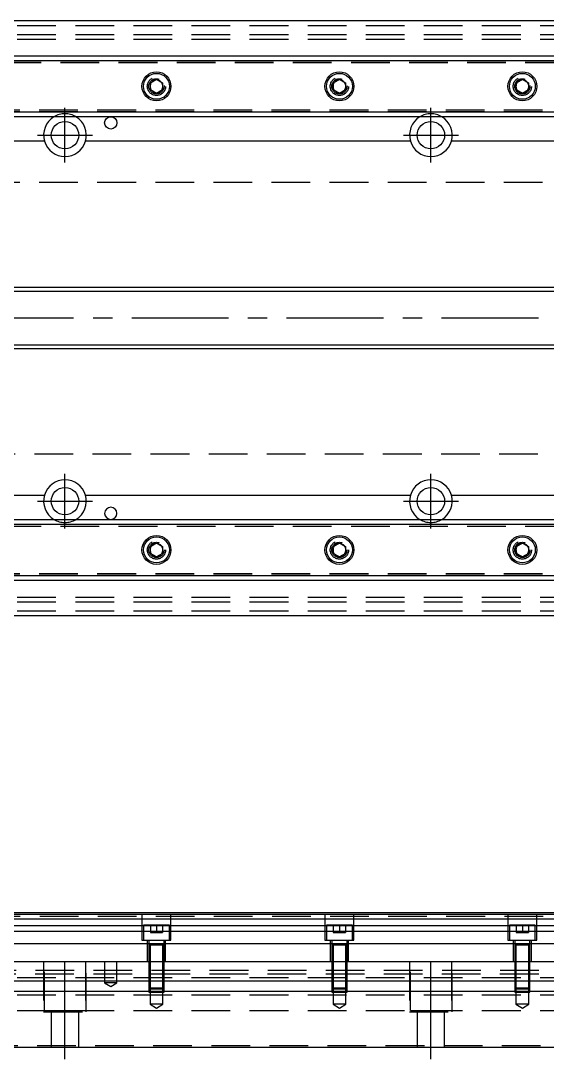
# Model space of a CAD drawing. Extents: x -20 to 1050, y -281 to 102.
# Drawn here: x 515.5 to 688.2, y -243 to 97.5 of the extents above; entities that cross this region are included whole.
import ezdxf

# ---------------------------------------------------------------- set-up
doc = ezdxf.new("R2010")
doc.units = 0
doc.linetypes.add('CENTER', pattern=[50.8, 31.75, -6.35, 6.35, -6.35])
doc.linetypes.add('DASHED', pattern=[19.05, 12.7, -6.35])
doc.layers.get('0').update_dxf_attribs({"linetype": 'CONTINUOUS'})
doc.layers.add('CENTER', color=1, linetype='CENTER')

msp = doc.modelspace()

# ---------------------------------------------------------------- linework, layer by layer
at = {"color": 3, "linetype": 'DASHED'}
for p, q in [((0, 96), (820, 96)), ((0, 93), (820, 93)), ((0, 91.5), (820, 91.5)), ((509.5, 84.403994), (820, 84.403994)), ((509.5, 83.8), (820, 83.8)), ((562.483582, 76.286038), (562.5, 76)), ((622.483582, 76.286038), (622.5, 76)), ((682.483582, 76.286038), (682.5, 76)), ((820, 68.2), (509.5, 68.2)), ((820, 67.596006), (509.5, 67.596006)), ((820, 44.5), (5.640312, 44.5)), ((5.640312, -44.5), (820, -44.5)), ((509.5, -67.596006), (820, -67.596006)), ((509.5, -68.2), (820, -68.2)), ((557.5, -76), (557.534018, -75.588984)), ((617.5, -76), (617.534018, -75.588984)), ((677.5, -76), (677.534018, -75.588984)), ((820, -83.8), (509.5, -83.8)), ((820, -84.403994), (509.5, -84.403994)), ((0, -91.5), (820, -91.5)), ((0, -93), (820, -93)), ((0, -96), (820, -96)), ((763, -196.23), (25, -196.23)), ((555.25, -195.48), (555.25, -203.98)), ((564.75, -203.98), (564.75, -195.48)), ((615.25, -195.48), (615.25, -203.98)), ((624.75, -203.98), (624.75, -195.48)), ((675.25, -195.48), (675.25, -203.98)), ((684.75, -203.98), (684.75, -195.48)), ((564.25, -198.98), (555.75, -198.98)), ((555.75, -198.98), (555.75, -203.98)), ((558, -198.98), (558, -201.48)), ((560, -198.98), (560, -201.48)), ((562, -198.98), (562, -201.48)), ((564.25, -203.98), (564.25, -198.98)), ((624.25, -198.98), (615.75, -198.98)), ((615.75, -198.98), (615.75, -203.98)), ((618, -198.98), (618, -201.48)), ((620, -198.98), (620, -201.48)), ((622, -198.98), (622, -201.48)), ((624.25, -203.98), (624.25, -198.98)), ((684.25, -198.98), (675.75, -198.98)), ((675.75, -198.98), (675.75, -203.98)), ((678, -198.98), (678, -201.48)), ((680, -198.98), (680, -201.48)), ((682, -198.98), (682, -201.48)), ((684.25, -203.98), (684.25, -198.98)), ((555.25, -203.98), (564.75, -203.98)), ((557, -203.98), (557, -210.98)), ((557.5, -203.98), (557.5, -205.58)), ((558, -201.48), (560, -201.48)), ((560, -201.48), (562, -201.48)), ((562.5, -205.58), (562.5, -203.98)), ((563, -210.98), (563, -203.98)), ((615.25, -203.98), (624.75, -203.98)), ((617, -203.98), (617, -210.98)), ((617.5, -203.98), (617.5, -205.58)), ((618, -201.48), (620, -201.48)), ((620, -201.48), (622, -201.48)), ((622.5, -205.58), (622.5, -203.98)), ((623, -210.98), (623, -203.98)), ((675.25, -203.98), (684.75, -203.98)), ((677, -203.98), (677, -210.98)), ((677.5, -203.98), (677.5, -205.58)), ((678, -201.48), (680, -201.48)), ((680, -201.48), (682, -201.48)), ((682.5, -205.58), (682.5, -203.98)), ((683, -210.98), (683, -203.98)), ((557.5, -205.575), (557.5, -205.58)), ((562.5, -205.58), (557.5, -205.58)), ((557.5, -205.58), (557.5, -205.585)), ((557.5, -205.58), (557.5, -210.97998)), ((557.9, -205.58), (557.9, -210.97998)), ((562.1, -210.97998), (562.1, -205.58)), ((562.5, -205.58), (562.5, -205.575)), ((562.5, -205.585), (562.5, -205.58)), ((562.5, -210.97998), (562.5, -205.58)), ((617.5, -205.575), (617.5, -205.58)), ((622.5, -205.58), (617.5, -205.58)), ((617.5, -205.58), (617.5, -205.585)), ((617.5, -205.58), (617.5, -210.97998)), ((617.9, -205.58), (617.9, -210.97998)), ((622.1, -210.97998), (622.1, -205.58)), ((622.5, -205.58), (622.5, -205.575)), ((622.5, -205.585), (622.5, -205.58)), ((622.5, -210.97998), (622.5, -205.58)), ((677.5, -205.575), (677.5, -205.58)), ((682.5, -205.58), (677.5, -205.58)), ((677.5, -205.58), (677.5, -205.585)), ((677.5, -205.58), (677.5, -210.97998)), ((677.9, -205.58), (677.9, -210.97998)), ((682.1, -210.97998), (682.1, -205.58)), ((682.5, -205.58), (682.5, -205.575)), ((682.5, -205.585), (682.5, -205.58)), ((682.5, -210.97998), (682.5, -205.58)), ((523, -210.98), (523, -227.48)), ((523.291796, -226.98), (523.291796, -210.98)), ((536.708204, -210.98), (536.708204, -226.98)), ((537, -227.48), (537, -210.98)), ((543, -210.98), (543, -217.98)), ((547, -217.98), (547, -210.98)), ((557.5, -210.98), (557.5, -217.28)), ((557.500006, -210.98), (557.500006, -217.28)), ((557.9, -210.98), (557.9, -217.28)), ((562.1, -217.28), (562.1, -210.98)), ((562.499994, -217.28), (562.499994, -210.98)), ((562.5, -217.28), (562.5, -210.98)), ((617.5, -210.98), (617.5, -217.28)), ((617.500006, -210.98), (617.500006, -217.28)), ((617.9, -210.98), (617.9, -217.28)), ((622.1, -217.28), (622.1, -210.98)), ((622.499994, -217.28), (622.499994, -210.98)), ((622.5, -217.28), (622.5, -210.98)), ((643, -210.98), (643, -227.48)), ((643.291796, -226.98), (643.291796, -210.98)), ((656.708204, -210.98), (656.708204, -226.98)), ((657, -227.48), (657, -210.98)), ((677.5, -210.98), (677.5, -217.28)), ((677.500006, -210.98), (677.500006, -217.28)), ((677.9, -210.98), (677.9, -217.28)), ((682.1, -217.28), (682.1, -210.98)), ((682.499994, -217.28), (682.499994, -210.98)), ((682.5, -217.28), (682.5, -210.98)), ((25, -213.73), (763, -213.73)), ((0, -216.13), (820, -216.13)), ((425, -214.98), (737.5, -214.98)), ((557.5, -214.98), (557.9, -214.98)), ((557.5, -217.28), (557.5, -219.58)), ((557.500006, -217.28), (557.500006, -219.580006)), ((557.9, -214.98), (562.1, -214.98)), ((557.9, -217.28), (557.9, -219.98)), ((562.1, -214.98), (562.5, -214.98)), ((562.1, -219.98), (562.1, -217.28)), ((562.499994, -219.580006), (562.499994, -217.28)), ((562.5, -219.58), (562.5, -217.28)), ((617.5, -214.98), (617.9, -214.98)), ((617.5, -217.28), (617.5, -219.58)), ((617.500006, -217.28), (617.500006, -219.580006)), ((617.9, -214.98), (622.1, -214.98)), ((617.9, -217.28), (617.9, -219.98)), ((622.1, -214.98), (622.5, -214.98)), ((622.1, -219.98), (622.1, -217.28)), ((622.499994, -219.580006), (622.499994, -217.28)), ((622.5, -219.58), (622.5, -217.28)), ((677.5, -214.98), (677.9, -214.98)), ((677.5, -217.28), (677.5, -219.58)), ((677.500006, -217.28), (677.500006, -219.580006)), ((677.9, -214.98), (682.1, -214.98)), ((677.9, -217.28), (677.9, -219.98)), ((682.1, -214.98), (682.5, -214.98)), ((682.1, -219.98), (682.1, -217.28)), ((682.499994, -219.580006), (682.499994, -217.28)), ((682.5, -219.58), (682.5, -217.28)), ((547, -217.98), (543, -217.98)), ((543, -217.98), (545, -219.1347)), ((545, -219.1347), (547, -217.98)), ((557.5, -219.58), (562.5, -219.58)), ((557.5, -219.58), (557.9, -219.98)), ((557.500006, -219.58002), (557.500006, -220.68)), ((557.500006, -220.68), (557.500006, -220.98)), ((557.500006, -220.98), (562.499994, -220.98)), ((562.1, -219.98), (557.9, -219.98)), ((557.9, -219.98002), (557.9, -220.98)), ((557.9, -220.98), (557.9, -224.98)), ((562.1, -219.98), (562.5, -219.58)), ((562.1, -220.98), (562.1, -219.98002)), ((562.1, -224.98), (562.1, -220.98)), ((562.499994, -220.68), (562.499994, -219.58002)), ((562.499994, -220.98), (562.499994, -220.68)), ((617.5, -219.58), (622.5, -219.58)), ((617.5, -219.58), (617.9, -219.98)), ((617.500006, -219.58002), (617.500006, -220.68)), ((617.500006, -220.68), (617.500006, -220.98)), ((617.500006, -220.98), (622.499994, -220.98)), ((622.1, -219.98), (617.9, -219.98)), ((617.9, -219.98002), (617.9, -220.98)), ((617.9, -220.98), (617.9, -224.98)), ((622.1, -219.98), (622.5, -219.58)), ((622.1, -220.98), (622.1, -219.98002)), ((622.1, -224.98), (622.1, -220.98)), ((622.499994, -220.68), (622.499994, -219.58002)), ((622.499994, -220.98), (622.499994, -220.68)), ((677.5, -219.58), (682.5, -219.58)), ((677.5, -219.58), (677.9, -219.98)), ((677.500006, -219.58002), (677.500006, -220.68)), ((677.500006, -220.68), (677.500006, -220.98)), ((677.500006, -220.98), (682.499994, -220.98)), ((682.1, -219.98), (677.9, -219.98)), ((677.9, -219.98002), (677.9, -220.98)), ((677.9, -220.98), (677.9, -224.98)), ((682.1, -219.98), (682.5, -219.58)), ((682.1, -220.98), (682.1, -219.98002)), ((682.1, -224.98), (682.1, -220.98)), ((682.499994, -220.68), (682.499994, -219.58002)), ((682.499994, -220.98), (682.499994, -220.68)), ((0, -221.83), (820, -221.83)), ((0, -226.98), (820, -226.98)), ((523, -227.48), (537, -227.48)), ((523.291796, -226.98), (536.708204, -226.98)), ((525.5, -227.48), (525.5, -238.98)), ((534.5, -238.98), (534.5, -227.48)), ((562.1, -224.98), (557.9, -224.98)), ((557.9, -224.98), (560, -226.192436)), ((560, -226.192436), (562.1, -224.98)), ((622.1, -224.98), (617.9, -224.98)), ((617.9, -224.98), (620, -226.192436)), ((620, -226.192436), (622.1, -224.98)), ((643, -227.48), (657, -227.48)), ((643.291796, -226.98), (656.708204, -226.98)), ((645.5, -227.48), (645.5, -238.98)), ((654.5, -238.98), (654.5, -227.48)), ((682.1, -224.98), (677.9, -224.98)), ((677.9, -224.98), (680, -226.192436)), ((680, -226.192436), (682.1, -224.98)), ((6.499992, -238.48), (820, -238.48))]:
    msp.add_line(p, q, dxfattribs=at)
at = {"color": 7, "linetype": 'CONTINUOUS'}
for p, q in [((820, 97.5), (510, 97.5)), ((510, 86), (820, 86)), ((510, 84.460392), (820, 84.460392)), ((558, 77.1547), (560, 78.309402)), ((558, 74.8453), (558, 77.1547)), ((560, 78.309402), (562, 77.1547)), ((562, 77.1547), (562, 74.8453)), ((618, 77.1547), (620, 78.309402)), ((618, 74.8453), (618, 77.1547)), ((620, 78.309402), (622, 77.1547)), ((622, 77.1547), (622, 74.8453)), ((678, 77.1547), (680, 78.309402)), ((678, 74.8453), (678, 77.1547)), ((680, 78.309402), (682, 77.1547)), ((682, 77.1547), (682, 74.8453)), ((560, 73.690598), (558, 74.8453)), ((562, 74.8453), (560, 73.690598)), ((620, 73.690598), (618, 74.8453)), ((622, 74.8453), (620, 73.690598)), ((680, 73.690598), (678, 74.8453)), ((682, 74.8453), (680, 73.690598)), ((820, 67.539608), (510, 67.539608)), ((820, 66), (510, 66)), ((523.291796, 58), (510, 58)), ((643.291796, 58), (536.708204, 58)), ((763.291796, 58), (656.708204, 58)), ((763, 10), (510, 10)), ((510, -10), (763, -10)), ((510, -58), (523.291796, -58)), ((536.708204, -58), (643.291796, -58)), ((656.708204, -58), (763.291796, -58)), ((510, -66), (820, -66)), ((510, -67.539608), (820, -67.539608)), ((558, -74.8453), (560, -73.690598)), ((558, -77.1547), (558, -74.8453)), ((560, -73.690598), (562, -74.8453)), ((562, -74.8453), (562, -77.1547)), ((618, -74.8453), (620, -73.690598)), ((618, -77.1547), (618, -74.8453)), ((620, -73.690598), (622, -74.8453)), ((622, -74.8453), (622, -77.1547)), ((678, -74.8453), (680, -73.690598)), ((678, -77.1547), (678, -74.8453)), ((680, -73.690598), (682, -74.8453)), ((682, -74.8453), (682, -77.1547)), ((560, -78.309402), (558, -77.1547)), ((562, -77.1547), (560, -78.309402)), ((620, -78.309402), (618, -77.1547)), ((622, -77.1547), (620, -78.309402)), ((680, -78.309402), (678, -77.1547)), ((682, -77.1547), (680, -78.309402)), ((820, -84.460392), (510, -84.460392)), ((820, -86), (510, -86)), ((510, -97.5), (820, -97.5)), ((763, -194.98), (503.5, -194.98)), ((820, -195.48), (503.5, -195.48)), ((820, -197.019608), (503.5, -197.019608)), ((503.5, -199.140392), (820, -199.140392)), ((820, -201.050532), (503.5, -201.050532)), ((820, -205.161934), (503.5, -205.161934)), ((0, -210.98), (820, -210.98)), ((0, -217.28), (820, -217.28)), ((0, -220.68), (820, -220.68)), ((0, -238.98), (820, -238.98))]:
    msp.add_line(p, q, dxfattribs=at)
at = {"color": 3, "linetype": 'CONTINUOUS'}
for p, q in [((763, 8.75), (510, 8.75)), ((510, -8.75), (763, -8.75))]:
    msp.add_line(p, q, dxfattribs=at)
at = {"color": 7, "linetype": 'CONTINUOUS'}
for centre, radius in [((560, 76), 4.75), ((560, 76), 4.25), ((620, 76), 4.75), ((620, 76), 4.25), ((680, 76), 4.75), ((680, 76), 4.25), ((545, 64), 2), ((530, 60), 4.5), ((650, 60), 4.5), ((530, -60), 4.5), ((650, -60), 4.5), ((560, -76), 4.75), ((620, -76), 4.75), ((680, -76), 4.75), ((560, -76), 4.25), ((620, -76), 4.25), ((680, -76), 4.25)]:
    msp.add_circle(centre, radius, dxfattribs=at)
at = {"color": 3, "linetype": 'DASHED'}
for centre, radius in [((560, 76), 3), ((560, 76), 2.5), ((620, 76), 3), ((620, 76), 2.5), ((680, 76), 3), ((680, 76), 2.5), ((560, -76), 3), ((560, -76), 2.5), ((620, -76), 3), ((620, -76), 2.5), ((680, -76), 3), ((680, -76), 2.5)]:
    msp.add_circle(centre, radius, dxfattribs=at)
at = {"color": 7, "linetype": 'CONTINUOUS'}
for centre, radius, start, end in [((560, 76), 2.1, 162.24721, 180), ((560, 76), 2.1, 180, 197.75279), ((560, 76), 2.1, 137.75279, 162.24721), ((560, 76), 2.1, 197.75279, 222.24721), ((560, 76), 2.1, 102.24721, 137.75279), ((560, 76), 2.1, 77.75279, 102.24721), ((560, 76), 2.1, 42.24721, 77.75279), ((560, 76), 2.1, 17.75279, 42.24721), ((560, 76), 2.1, 317.75279, 342.24721), ((560, 76), 2.1, 342.24721, 17.75279), ((620, 76), 2.1, 162.24721, 180), ((620, 76), 2.1, 180, 197.75279), ((620, 76), 2.1, 137.75279, 162.24721), ((620, 76), 2.1, 197.75279, 222.24721), ((620, 76), 2.1, 102.24721, 137.75279), ((620, 76), 2.1, 77.75279, 102.24721), ((620, 76), 2.1, 42.24721, 77.75279), ((620, 76), 2.1, 17.75279, 42.24721), ((620, 76), 2.1, 317.75279, 342.24721), ((620, 76), 2.1, 342.24721, 17.75279), ((680, 76), 2.1, 162.24721, 180), ((680, 76), 2.1, 180, 197.75279), ((680, 76), 2.1, 137.75279, 162.24721), ((680, 76), 2.1, 197.75279, 222.24721), ((680, 76), 2.1, 102.24721, 137.75279), ((680, 76), 2.1, 77.75279, 102.24721), ((680, 76), 2.1, 42.24721, 77.75279), ((680, 76), 2.1, 17.75279, 42.24721), ((680, 76), 2.1, 317.75279, 342.24721), ((680, 76), 2.1, 342.24721, 17.75279), ((560, 76), 2.1, 222.24721, 257.75279), ((560, 76), 2.1, 257.75279, 282.24721), ((560, 76), 2.1, 282.24721, 317.75279), ((620, 76), 2.1, 222.24721, 257.75279), ((620, 76), 2.1, 257.75279, 282.24721), ((620, 76), 2.1, 282.24721, 317.75279), ((680, 76), 2.1, 222.24721, 257.75279), ((680, 76), 2.1, 257.75279, 282.24721), ((680, 76), 2.1, 282.24721, 317.75279), ((530, 60), 7, 121.002719, 196.60155), ((530, 60), 7, 343.39845, 58.997281), ((650, 60), 7, 121.002719, 196.60155), ((650, 60), 7, 343.39845, 58.997281), ((530, 60), 7, 196.60155, 343.39845), ((650, 60), 7, 196.60155, 343.39845), ((530, -60), 7, 16.60155, 163.39845), ((650, -60), 7, 16.60155, 163.39845), ((530, -60), 7, 163.39845, 238.997281), ((530, -60), 7, 301.002719, 16.60155), ((650, -60), 7, 163.39845, 238.997281), ((650, -60), 7, 301.002719, 16.60155), ((545, -64), 2, 90, 270), ((545, -64), 2, 270, 90), ((560, -76), 2.1, 137.75279, 162.24721), ((560, -76), 2.1, 102.24721, 137.75279), ((560, -76), 2.1, 77.75279, 102.24721), ((560, -76), 2.1, 42.24721, 77.75279), ((560, -76), 2.1, 17.75279, 42.24721), ((620, -76), 2.1, 137.75279, 162.24721), ((620, -76), 2.1, 102.24721, 137.75279), ((620, -76), 2.1, 77.75279, 102.24721), ((620, -76), 2.1, 42.24721, 77.75279), ((620, -76), 2.1, 17.75279, 42.24721), ((680, -76), 2.1, 137.75279, 162.24721), ((680, -76), 2.1, 102.24721, 137.75279), ((680, -76), 2.1, 77.75279, 102.24721), ((680, -76), 2.1, 42.24721, 77.75279), ((680, -76), 2.1, 17.75279, 42.24721), ((560, -76), 2.1, 162.24721, 180), ((560, -76), 2.1, 180, 197.75279), ((560, -76), 2.1, 197.75279, 222.24721), ((560, -76), 2.1, 222.24721, 257.75279), ((560, -76), 2.1, 257.75279, 282.24721), ((560, -76), 2.1, 282.24721, 317.75279), ((560, -76), 2.1, 317.75279, 342.24721), ((560, -76), 2.1, 342.24721, 17.75279), ((620, -76), 2.1, 162.24721, 180), ((620, -76), 2.1, 180, 197.75279), ((620, -76), 2.1, 197.75279, 222.24721), ((620, -76), 2.1, 222.24721, 257.75279), ((620, -76), 2.1, 257.75279, 282.24721), ((620, -76), 2.1, 282.24721, 317.75279), ((620, -76), 2.1, 317.75279, 342.24721), ((620, -76), 2.1, 342.24721, 17.75279), ((680, -76), 2.1, 162.24721, 180), ((680, -76), 2.1, 180, 197.75279), ((680, -76), 2.1, 197.75279, 222.24721), ((680, -76), 2.1, 222.24721, 257.75279), ((680, -76), 2.1, 257.75279, 282.24721), ((680, -76), 2.1, 282.24721, 317.75279), ((680, -76), 2.1, 317.75279, 342.24721), ((680, -76), 2.1, 342.24721, 17.75279)]:
    msp.add_arc(centre, radius, start, end, dxfattribs=at)
at = {"color": 3, "linetype": 'DASHED'}
for centre, start, end in [((530, 60), 58.997281, 121.002719), ((650, 60), 58.997281, 121.002719), ((530, -60), 238.997281, 301.002719), ((650, -60), 238.997281, 301.002719)]:
    msp.add_arc(centre, 7, start, end, dxfattribs=at)
at = {"layer": 'CENTER', "color": 1, "linetype": 'CENTER'}
for p, q in [((530, 51), (530, 69)), ((650, 51), (650, 69)), ((521, 60), (539, 60)), ((641, 60), (659, 60)), ((888.445, 0), (-20, 0)), ((530, -69), (530, -51)), ((650, -69), (650, -51)), ((521, -60), (539, -60)), ((641, -60), (659, -60)), ((530, -242.98), (530, -208.98)), ((650, -242.98), (650, -208.98))]:
    msp.add_line(p, q, dxfattribs=at)

doc.saveas('drawing.dxf')
